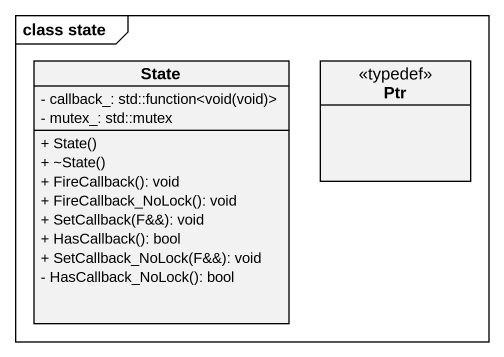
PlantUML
@startuml
mainframe class state
hide circle
hide empty members
skinparam classAttributeIconSize 0
class "State" as State_ {
  {field} - callback_: std::function<void(void)>
  - mutex_: std::mutex
  + State()
  + ~State()
  + FireCallback(): void
  + FireCallback_NoLock(): void
  + SetCallback(F&&): void
  + HasCallback(): bool
  + SetCallback_NoLock(F&&): void
  - HasCallback_NoLock(): bool
}
class Ptr <<typedef>>
@enduml
